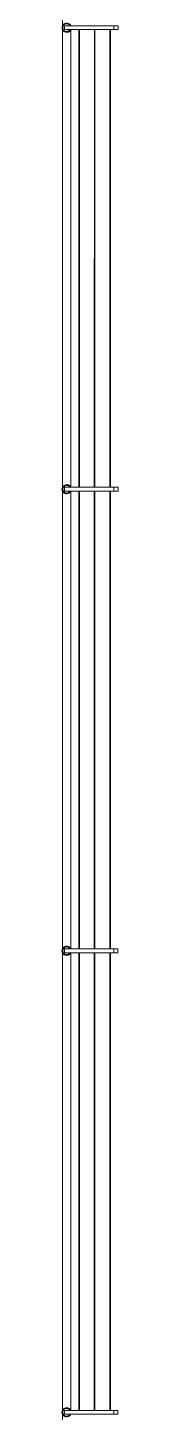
# Model space of a CAD drawing. Header units: metres. Extents: x -55 to 260, y -121 to 64.
# Drawn here: x -33.22 to -32.86, y -92.25 to -83.33 of the extents above; entities that cross this region are included whole.
import ezdxf

# ---------------------------------------------------------------- set-up
doc = ezdxf.new("R2010")
doc.units = ezdxf.units.M
doc.layers.add('0-1', color=7, linetype='Continuous', lineweight=5)
doc.layers.add('55BARANDAL-1', color=253, linetype='Continuous', lineweight=5)

# ---------------------------------------------------------------- blocks, each defined once
blk = doc.blocks.new('Railing - Wire Post - Chainlink 2-V236-A1 _ A700')
at = {"layer": '55BARANDAL-1'}
for p, q in [((-0.3307, 0.0125), (-0.3307, -0.0125)), ((-0.3307, 0.0125), (-0.3171, 0.0125)), ((-0.3171, 0.0125), (-0.3108, 0.0125)), ((-0.3108, 0.0125), (-0.3039, 0.0125)), ((-0.3039, 0.0125), (-0.3039, -0.0125)), ((0.0133, 0.0125), (-0.3039, 0.0125)), ((0.0133, -0.0125), (0.0133, 0.0125)), ((-0.3307, -0.0125), (-0.3171, -0.0125)), ((-0.3171, -0.0125), (-0.3108, -0.0125)), ((-0.3108, -0.0125), (-0.3039, -0.0125)), ((0.0133, -0.0125), (-0.3039, -0.0125))]:
    blk.add_line(p, q, dxfattribs=at)
for radius, start, end in [(0.0301, 206.3748, 2.28718), (0.0301, 206.3748, 2.28718), (0.0301, 2.28718, 148.73711), (0.0301, 2.28718, 148.73711), (0.0251, 0, 150), (0.0251, 0, 150), (0.0251, 210, 0), (0.0251, 210, 0), (0.0251, 90, 148.32745), (0.0251, 270, 90), (0.0301, 336.48204, 2.28718), (0.0301, 336.48204, 2.28718), (0.0301, 336.48204, 2.28718), (0.0301, 336.48204, 2.28718), (0.0301, 336.48204, 2.28718), (0.0301, 336.48204, 2.28718), (0.0301, 336.48204, 2.28718), (0.0301, 336.48204, 2.28718), (0.0301, 336.48204, 2.28718), (0.0301, 336.48204, 2.28718), (0.0301, 2.28718, 16.93217), (0.0301, 2.28718, 16.93217), (0.0301, 2.28718, 16.93217), (0.0301, 2.28718, 16.93217), (0.0301, 2.28718, 16.93217), (0.0301, 2.28718, 16.93217), (0.0301, 2.28718, 16.93217), (0.0301, 2.28718, 16.93217), (0.0301, 2.28718, 16.93217), (0.0301, 2.28718, 16.93217), (0.0251, 211.67255, 270)]:
    blk.add_arc((0, 0), radius, start, end, dxfattribs=at)
blk = doc.blocks.new('Railing - Wire Post - Chainlink 2-V237-A1 _ A700')
at = {"layer": '55BARANDAL-1'}
for p, q in [((-0.3307, 0.0125), (-0.3307, -0.0125)), ((-0.3307, 0.0125), (-0.3171, 0.0125)), ((-0.3171, 0.0125), (-0.3108, 0.0125)), ((-0.3108, 0.0125), (-0.3039, 0.0125)), ((-0.3039, 0.0125), (-0.3039, -0.0125)), ((0.0133, 0.0125), (-0.3039, 0.0125)), ((0.0133, -0.0125), (0.0133, 0.0125)), ((-0.3307, -0.0125), (-0.3171, -0.0125)), ((-0.3171, -0.0125), (-0.3108, -0.0125)), ((-0.3108, -0.0125), (-0.3039, -0.0125)), ((0.0133, -0.0125), (-0.3039, -0.0125))]:
    blk.add_line(p, q, dxfattribs=at)
for radius, start, end in [(0.0301, 206.3748, 2.28718), (0.0301, 206.3748, 2.28718), (0.0301, 2.28718, 148.73711), (0.0301, 2.28718, 148.73711), (0.0251, 0, 150), (0.0251, 0, 150), (0.0251, 210, 0), (0.0251, 210, 0), (0.0251, 90, 148.32745), (0.0251, 270, 90), (0.0301, 336.34769, 2.28718), (0.0301, 336.34769, 2.28718), (0.0301, 336.34769, 2.28718), (0.0301, 336.34769, 2.28718), (0.0301, 336.34769, 2.28718), (0.0301, 336.34769, 2.28718), (0.0301, 336.34769, 2.28718), (0.0301, 336.34769, 2.28718), (0.0301, 336.34769, 2.28718), (0.0301, 336.34769, 2.28718), (0.0301, 2.28718, 16.93217), (0.0301, 2.28718, 16.93217), (0.0301, 2.28718, 16.93217), (0.0301, 2.28718, 16.93217), (0.0301, 2.28718, 16.93217), (0.0301, 2.28718, 16.93217), (0.0301, 2.28718, 16.93217), (0.0301, 2.28718, 16.93217), (0.0301, 2.28718, 16.93217), (0.0301, 2.28718, 16.93217), (0.0251, 211.67255, 270)]:
    blk.add_arc((0, 0), radius, start, end, dxfattribs=at)
blk = doc.blocks.new('Railing - Wire Post - Chainlink 2-V238-A1 _ A700')
at = {"layer": '55BARANDAL-1'}
for p, q in [((-0.3307, 0.0125), (-0.3307, -0.0125)), ((-0.3307, 0.0125), (-0.3171, 0.0125)), ((-0.3171, 0.0125), (-0.3108, 0.0125)), ((-0.3108, 0.0125), (-0.3039, 0.0125)), ((-0.3039, 0.0125), (-0.3039, -0.0125)), ((0.0133, 0.0125), (-0.3039, 0.0125)), ((0.0133, -0.0125), (0.0133, 0.0125)), ((-0.3307, -0.0125), (-0.3171, -0.0125)), ((-0.3171, -0.0125), (-0.3108, -0.0125)), ((-0.3108, -0.0125), (-0.3039, -0.0125)), ((0.0133, -0.0125), (-0.3039, -0.0125))]:
    blk.add_line(p, q, dxfattribs=at)
for radius, start, end in [(0.0301, 206.3748, 2.28718), (0.0301, 206.3748, 2.28718), (0.0301, 2.28718, 148.73711), (0.0301, 2.28718, 148.73711), (0.0251, 0, 150), (0.0251, 0, 150), (0.0251, 210, 0), (0.0251, 210, 0), (0.0251, 90, 148.32745), (0.0251, 270, 90), (0.0301, 336.21333, 2.28718), (0.0301, 336.21333, 2.28718), (0.0301, 336.21333, 2.28718), (0.0301, 336.21333, 2.28718), (0.0301, 336.21333, 2.28718), (0.0301, 336.21333, 2.28718), (0.0301, 336.21333, 2.28718), (0.0301, 336.21333, 2.28718), (0.0301, 336.21333, 2.28718), (0.0301, 336.21333, 2.28718), (0.0301, 2.28718, 16.93217), (0.0301, 2.28718, 16.93217), (0.0301, 2.28718, 16.93217), (0.0301, 2.28718, 16.93217), (0.0301, 2.28718, 16.93217), (0.0301, 2.28718, 16.93217), (0.0301, 2.28718, 16.93217), (0.0301, 2.28718, 16.93217), (0.0301, 2.28718, 16.93217), (0.0301, 2.28718, 16.93217), (0.0251, 211.67255, 270)]:
    blk.add_arc((0, 0), radius, start, end, dxfattribs=at)
blk = doc.blocks.new('Railing - Wire Post - Chainlink 2-V239-A1 _ A700')
at = {"layer": '55BARANDAL-1'}
for p, q in [((-0.3307, 0.0125), (-0.3307, -0.0125)), ((-0.3307, 0.0125), (-0.3171, 0.0125)), ((-0.3171, 0.0125), (-0.3108, 0.0125)), ((-0.3108, 0.0125), (-0.3039, 0.0125)), ((-0.3039, 0.0125), (-0.3039, -0.0125)), ((0.0133, 0.0125), (-0.3039, 0.0125)), ((0.0133, -0.0125), (0.0133, 0.0125)), ((-0.3307, -0.0125), (-0.3171, -0.0125)), ((-0.3171, -0.0125), (-0.3108, -0.0125)), ((-0.3108, -0.0125), (-0.3039, -0.0125)), ((0.0133, -0.0125), (-0.3039, -0.0125))]:
    blk.add_line(p, q, dxfattribs=at)
for radius, start, end in [(0.0301, 206.3748, 2.28718), (0.0301, 206.3748, 2.28718), (0.0301, 2.28718, 148.73711), (0.0301, 2.28718, 148.73711), (0.0251, 0, 150), (0.0251, 0, 150), (0.0251, 210, 0), (0.0251, 210, 0), (0.0251, 90, 148.32745), (0.0251, 270, 90), (0.0301, 336.07898, 2.28718), (0.0301, 336.07898, 2.28718), (0.0301, 336.07898, 2.28718), (0.0301, 336.07898, 2.28718), (0.0301, 336.07898, 2.28718), (0.0301, 336.07898, 2.28718), (0.0301, 336.07898, 2.28718), (0.0301, 336.07898, 2.28718), (0.0301, 336.07898, 2.28718), (0.0301, 336.07898, 2.28718), (0.0301, 2.28718, 16.93217), (0.0301, 2.28718, 16.93217), (0.0301, 2.28718, 16.93217), (0.0301, 2.28718, 16.93217), (0.0301, 2.28718, 16.93217), (0.0301, 2.28718, 16.93217), (0.0301, 2.28718, 16.93217), (0.0301, 2.28718, 16.93217), (0.0301, 2.28718, 16.93217), (0.0301, 2.28718, 16.93217), (0.0251, 211.67255, 270)]:
    blk.add_arc((0, 0), radius, start, end, dxfattribs=at)
blk = doc.blocks.new('Railing - Railing-7508387-A1 _ A700')
at = {"layer": '55BARANDAL-1'}
for p, q in [((-33.2087, 20.7141), (-33.2157, -101.171)), ((-33.1599, -86.2945), (-33.1597, -83.3467)), ((-33.1092, -83.3467), (-33.1094, -86.2945)), ((-33.1054, -86.2945), (-33.1052, -83.3467)), ((-33.0092, -83.3467), (-33.0094, -86.2945)), ((-33.0054, -86.2945), (-33.0052, -83.3467)), ((-32.9092, -83.3467), (-32.9094, -86.2945)), ((-32.9054, -86.2945), (-32.9052, -83.3467)), ((-33.1601, -89.2673), (-33.1599, -86.3195)), ((-33.1094, -86.3195), (-33.1096, -89.2673)), ((-33.1056, -89.2673), (-33.1054, -86.3195)), ((-33.0094, -86.3195), (-33.0096, -89.2673)), ((-33.0056, -89.2673), (-33.0054, -86.3195)), ((-32.9094, -86.3195), (-32.9096, -89.2673)), ((-32.9056, -89.2673), (-32.9054, -86.3195)), ((-33.1602, -92.2401), (-33.1601, -89.2923)), ((-33.1096, -89.2923), (-33.1097, -92.2401)), ((-33.1057, -92.2401), (-33.1056, -89.2923)), ((-33.0096, -89.2923), (-33.0097, -92.2401)), ((-33.0057, -92.2401), (-33.0056, -89.2923)), ((-32.9096, -89.2923), (-32.9097, -92.2401)), ((-32.9057, -92.2401), (-32.9056, -89.2923))]:
    blk.add_line(p, q, dxfattribs=at)
at = {"rotation": 179.9966738660688}
for name, p in [('Railing - Wire Post - Chainlink 2-V239-A1 _ A700', (-33.1872, -83.3342)), ('Railing - Wire Post - Chainlink 2-V238-A1 _ A700', (-33.1874, -86.307)), ('Railing - Wire Post - Chainlink 2-V237-A1 _ A700', (-33.1876, -89.2798)), ('Railing - Wire Post - Chainlink 2-V236-A1 _ A700', (-33.1877, -92.2526))]:
    blk.add_blockref(name, p, dxfattribs=at)
blk = doc.blocks.new('22011_AR_rvt-1-A1 _ A700')
at = {"layer": '55BARANDAL-1'}
blk.add_blockref('Railing - Railing-7508387-A1 _ A700', (0, 0), dxfattribs=at)
blk = doc.blocks.new('Railing - Wire Post - Chainlink 2-V621-A1 _ A700')
at = {"layer": '55BARANDAL-1'}
for p, q in [((-0.3307, 0.0125), (-0.3307, -0.0125)), ((-0.3307, 0.0125), (-0.3226, 0.0125)), ((-0.3226, 0.0125), (-0.3171, 0.0125)), ((-0.3171, 0.0125), (-0.3108, 0.0125)), ((-0.3108, 0.0125), (-0.3039, 0.0125)), ((-0.3039, 0.0125), (-0.3039, -0.0125)), ((0.0133, 0.0125), (-0.3039, 0.0125)), ((0.0133, -0.0125), (0.0133, 0.0125)), ((-0.3307, -0.0125), (-0.3226, -0.0125)), ((-0.3226, -0.0125), (-0.3171, -0.0125)), ((-0.3171, -0.0125), (-0.3108, -0.0125)), ((-0.3108, -0.0125), (-0.3039, -0.0125)), ((0.0133, -0.0125), (-0.3039, -0.0125))]:
    blk.add_line(p, q, dxfattribs=at)
for radius, start, end in [(0.0301, 206.3748, 2.28718), (0.0301, 206.3748, 2.28718), (0.0301, 2.28718, 148.73711), (0.0301, 2.28718, 148.73711), (0.0251, 0, 150), (0.0251, 0, 150), (0.0251, 210, 0), (0.0251, 210, 0), (0.0251, 90, 148.32745), (0.0251, 270, 90), (0.0301, 336.48204, 2.28718), (0.0301, 336.48204, 2.28718), (0.0301, 336.48204, 2.28718), (0.0301, 336.48204, 2.28718), (0.0301, 336.48204, 2.28718), (0.0301, 336.48204, 2.28718), (0.0301, 336.48204, 2.28718), (0.0301, 336.48204, 2.28718), (0.0301, 336.48204, 2.28718), (0.0301, 336.48204, 2.28718), (0.0301, 2.28718, 16.93217), (0.0301, 2.28718, 16.93217), (0.0301, 2.28718, 16.93217), (0.0301, 2.28718, 16.93217), (0.0301, 2.28718, 16.93217), (0.0301, 2.28718, 16.93217), (0.0301, 2.28718, 16.93217), (0.0301, 2.28718, 16.93217), (0.0301, 2.28718, 16.93217), (0.0301, 2.28718, 16.93217), (0.0251, 211.67255, 270)]:
    blk.add_arc((0, 0), radius, start, end, dxfattribs=at)
blk = doc.blocks.new('Railing - Wire Post - Chainlink 2-V622-A1 _ A700')
at = {"layer": '55BARANDAL-1'}
for p, q in [((-0.3307, 0.0125), (-0.3307, -0.0125)), ((-0.3307, 0.0125), (-0.3226, 0.0125)), ((-0.3226, 0.0125), (-0.3171, 0.0125)), ((-0.3171, 0.0125), (-0.3108, 0.0125)), ((-0.3108, 0.0125), (-0.3039, 0.0125)), ((-0.3039, 0.0125), (-0.3039, -0.0125)), ((0.0133, 0.0125), (-0.3039, 0.0125)), ((0.0133, -0.0125), (0.0133, 0.0125)), ((-0.3307, -0.0125), (-0.3226, -0.0125)), ((-0.3226, -0.0125), (-0.3171, -0.0125)), ((-0.3171, -0.0125), (-0.3108, -0.0125)), ((-0.3108, -0.0125), (-0.3039, -0.0125)), ((0.0133, -0.0125), (-0.3039, -0.0125))]:
    blk.add_line(p, q, dxfattribs=at)
for radius, start, end in [(0.0301, 206.3748, 2.28718), (0.0301, 206.3748, 2.28718), (0.0301, 2.28718, 148.73711), (0.0301, 2.28718, 148.73711), (0.0251, 0, 150), (0.0251, 0, 150), (0.0251, 210, 0), (0.0251, 210, 0), (0.0251, 90, 148.32745), (0.0251, 270, 90), (0.0301, 336.34769, 2.28718), (0.0301, 336.34769, 2.28718), (0.0301, 336.34769, 2.28718), (0.0301, 336.34769, 2.28718), (0.0301, 336.34769, 2.28718), (0.0301, 336.34769, 2.28718), (0.0301, 336.34769, 2.28718), (0.0301, 336.34769, 2.28718), (0.0301, 336.34769, 2.28718), (0.0301, 336.34769, 2.28718), (0.0301, 2.28718, 16.93217), (0.0301, 2.28718, 16.93217), (0.0301, 2.28718, 16.93217), (0.0301, 2.28718, 16.93217), (0.0301, 2.28718, 16.93217), (0.0301, 2.28718, 16.93217), (0.0301, 2.28718, 16.93217), (0.0301, 2.28718, 16.93217), (0.0301, 2.28718, 16.93217), (0.0301, 2.28718, 16.93217), (0.0251, 211.67255, 270)]:
    blk.add_arc((0, 0), radius, start, end, dxfattribs=at)
blk = doc.blocks.new('Railing - Wire Post - Chainlink 2-V623-A1 _ A700')
at = {"layer": '55BARANDAL-1'}
for p, q in [((-0.3307, 0.0125), (-0.3307, -0.0125)), ((-0.3307, 0.0125), (-0.3226, 0.0125)), ((-0.3226, 0.0125), (-0.3171, 0.0125)), ((-0.3171, 0.0125), (-0.3108, 0.0125)), ((-0.3108, 0.0125), (-0.3039, 0.0125)), ((-0.3039, 0.0125), (-0.3039, -0.0125)), ((0.0133, 0.0125), (-0.3039, 0.0125)), ((0.0133, -0.0125), (0.0133, 0.0125)), ((-0.3307, -0.0125), (-0.3226, -0.0125)), ((-0.3226, -0.0125), (-0.3171, -0.0125)), ((-0.3171, -0.0125), (-0.3108, -0.0125)), ((-0.3108, -0.0125), (-0.3039, -0.0125)), ((0.0133, -0.0125), (-0.3039, -0.0125))]:
    blk.add_line(p, q, dxfattribs=at)
for radius, start, end in [(0.0301, 206.3748, 2.28718), (0.0301, 206.3748, 2.28718), (0.0301, 2.28718, 148.73711), (0.0301, 2.28718, 148.73711), (0.0251, 0, 150), (0.0251, 0, 150), (0.0251, 210, 0), (0.0251, 210, 0), (0.0251, 90, 148.32745), (0.0251, 270, 90), (0.0301, 336.21333, 2.28718), (0.0301, 336.21333, 2.28718), (0.0301, 336.21333, 2.28718), (0.0301, 336.21333, 2.28718), (0.0301, 336.21333, 2.28718), (0.0301, 336.21333, 2.28718), (0.0301, 336.21333, 2.28718), (0.0301, 336.21333, 2.28718), (0.0301, 336.21333, 2.28718), (0.0301, 336.21333, 2.28718), (0.0301, 2.28718, 16.93217), (0.0301, 2.28718, 16.93217), (0.0301, 2.28718, 16.93217), (0.0301, 2.28718, 16.93217), (0.0301, 2.28718, 16.93217), (0.0301, 2.28718, 16.93217), (0.0301, 2.28718, 16.93217), (0.0301, 2.28718, 16.93217), (0.0301, 2.28718, 16.93217), (0.0301, 2.28718, 16.93217), (0.0251, 211.67255, 270)]:
    blk.add_arc((0, 0), radius, start, end, dxfattribs=at)
blk = doc.blocks.new('Railing - Wire Post - Chainlink 2-V624-A1 _ A700')
at = {"layer": '55BARANDAL-1'}
for p, q in [((-0.3307, 0.0125), (-0.3307, -0.0125)), ((-0.3307, 0.0125), (-0.3226, 0.0125)), ((-0.3226, 0.0125), (-0.3171, 0.0125)), ((-0.3171, 0.0125), (-0.3108, 0.0125)), ((-0.3108, 0.0125), (-0.3039, 0.0125)), ((-0.3039, 0.0125), (-0.3039, -0.0125)), ((0.0133, 0.0125), (-0.3039, 0.0125)), ((0.0133, -0.0125), (0.0133, 0.0125)), ((-0.3307, -0.0125), (-0.3226, -0.0125)), ((-0.3226, -0.0125), (-0.3171, -0.0125)), ((-0.3171, -0.0125), (-0.3108, -0.0125)), ((-0.3108, -0.0125), (-0.3039, -0.0125)), ((0.0133, -0.0125), (-0.3039, -0.0125))]:
    blk.add_line(p, q, dxfattribs=at)
for radius, start, end in [(0.0301, 206.3748, 2.28718), (0.0301, 206.3748, 2.28718), (0.0301, 2.28718, 148.73711), (0.0301, 2.28718, 148.73711), (0.0251, 0, 150), (0.0251, 0, 150), (0.0251, 210, 0), (0.0251, 210, 0), (0.0251, 90, 148.32745), (0.0251, 270, 90), (0.0301, 336.07898, 2.28718), (0.0301, 336.07898, 2.28718), (0.0301, 336.07898, 2.28718), (0.0301, 336.07898, 2.28718), (0.0301, 336.07898, 2.28718), (0.0301, 336.07898, 2.28718), (0.0301, 336.07898, 2.28718), (0.0301, 336.07898, 2.28718), (0.0301, 336.07898, 2.28718), (0.0301, 336.07898, 2.28718), (0.0301, 2.28718, 16.93217), (0.0301, 2.28718, 16.93217), (0.0301, 2.28718, 16.93217), (0.0301, 2.28718, 16.93217), (0.0301, 2.28718, 16.93217), (0.0301, 2.28718, 16.93217), (0.0301, 2.28718, 16.93217), (0.0301, 2.28718, 16.93217), (0.0301, 2.28718, 16.93217), (0.0301, 2.28718, 16.93217), (0.0251, 211.67255, 270)]:
    blk.add_arc((0, 0), radius, start, end, dxfattribs=at)
blk = doc.blocks.new('Railing - Railing-V636-A1 _ A700')
at = {"layer": '55BARANDAL-1'}
for p, q in [((-33.2087, 20.7141), (-33.2157, -101.171)), ((-33.1599, -86.2945), (-33.1597, -83.3467)), ((-33.1092, -83.3467), (-33.1094, -86.2945)), ((-33.1054, -86.2945), (-33.1052, -83.3467)), ((-33.0092, -83.3467), (-33.0094, -86.2945)), ((-33.0054, -86.2945), (-33.0052, -83.3467)), ((-32.9092, -83.3467), (-32.9094, -86.2945)), ((-32.9054, -86.2945), (-32.9052, -83.3467)), ((-33.1601, -89.2673), (-33.1599, -86.3195)), ((-33.1094, -86.3195), (-33.1096, -89.2673)), ((-33.1056, -89.2673), (-33.1054, -86.3195)), ((-33.0094, -86.3195), (-33.0096, -89.2673)), ((-33.0056, -89.2673), (-33.0054, -86.3195)), ((-32.9094, -86.3195), (-32.9096, -89.2673)), ((-32.9056, -89.2673), (-32.9054, -86.3195)), ((-33.1602, -92.2401), (-33.1601, -89.2923)), ((-33.1096, -89.2923), (-33.1097, -92.2401)), ((-33.1057, -92.2401), (-33.1056, -89.2923)), ((-33.0096, -89.2923), (-33.0097, -92.2401)), ((-33.0057, -92.2401), (-33.0056, -89.2923)), ((-32.9096, -89.2923), (-32.9097, -92.2401)), ((-32.9057, -92.2401), (-32.9056, -89.2923))]:
    blk.add_line(p, q, dxfattribs=at)
at = {"rotation": 179.9966738660688}
for name, p in [('Railing - Wire Post - Chainlink 2-V624-A1 _ A700', (-33.1872, -83.3342)), ('Railing - Wire Post - Chainlink 2-V623-A1 _ A700', (-33.1874, -86.307)), ('Railing - Wire Post - Chainlink 2-V622-A1 _ A700', (-33.1876, -89.2798)), ('Railing - Wire Post - Chainlink 2-V621-A1 _ A700', (-33.1877, -92.2526))]:
    blk.add_blockref(name, p, dxfattribs=at)
blk = doc.blocks.new('22011_AR_rvt-2-A1 _ A700')
at = {"layer": '55BARANDAL-1'}
blk.add_blockref('Railing - Railing-V636-A1 _ A700', (0, 0), dxfattribs=at)

msp = doc.modelspace()

# ---------------------------------------------------------------- block references
at = {"layer": '0-1'}
for name in ['22011_AR_rvt-2-A1 _ A700', '22011_AR_rvt-1-A1 _ A700']:
    msp.add_blockref(name, (0, 0), dxfattribs=at)

doc.saveas('drawing.dxf')
